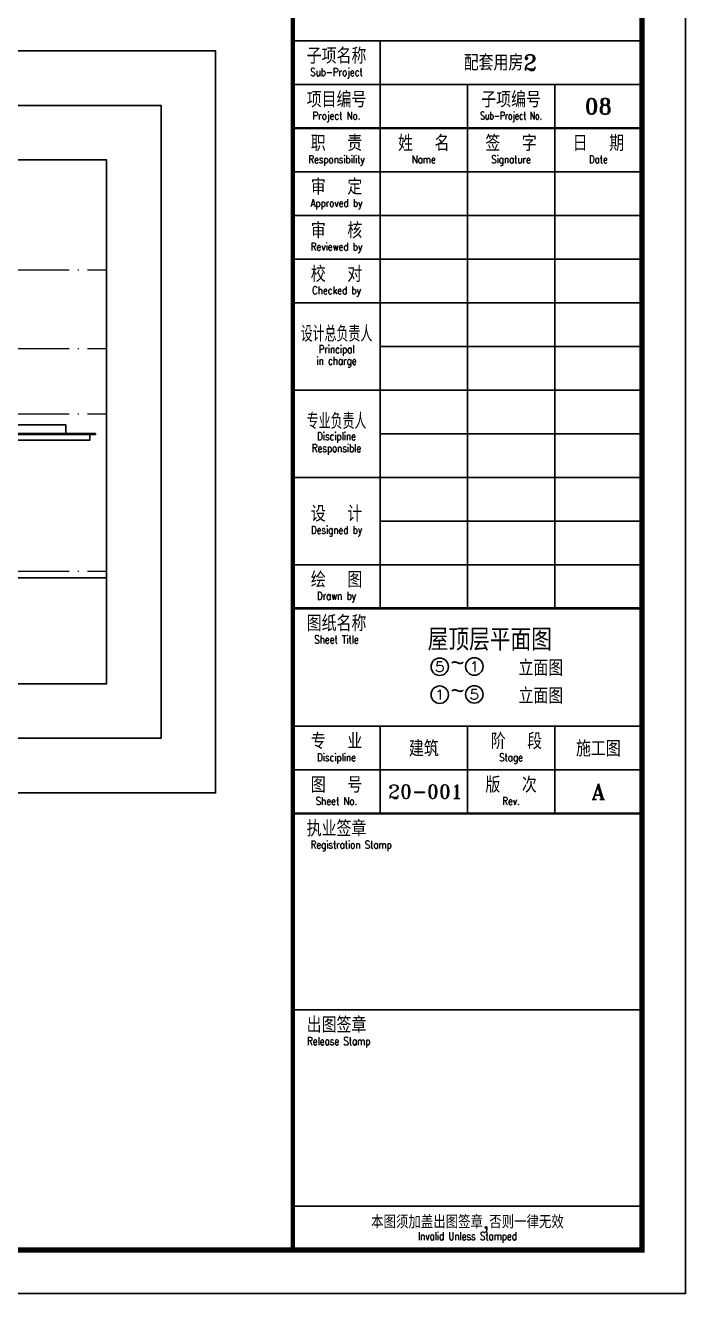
# Model space of a CAD drawing. Header units: millimetres. Extents: x -13830 to 215738, y -24143 to 193994.
# Drawn here: x 149618 to 164748, y 64957 to 94012 of the extents above; entities that cross this region are included whole.
import ezdxf
from ezdxf.enums import TextEntityAlignment as Align

# ---------------------------------------------------------------- set-up
doc = ezdxf.new("R2010")
doc.units = ezdxf.units.MM
doc.header["$LTSCALE"] = 100
doc.linetypes.add('CENTER2', pattern=[28.575, 19.05, -3.175, 3.175, -3.175])
doc.linetypes.add('DOTE', pattern=[2.42, 2, -0.2, 0.02, -0.2])
doc.layers.get('0').update_dxf_attribs({"linetype": 'CONTINUOUS'})
doc.layers.get('DEFPOINTS').update_dxf_attribs({"linetype": 'CONTINUOUS'})
doc.layers.add('A-_ANOTGRID_E-', color=8, linetype='CENTER2', lineweight=5)
for name, color, linetype in [('AXIS', 3, 'CONTINUOUS'), ('AXIS_TEXT', 7, 'CONTINUOUS'), ('MCST Elevation 1S$0$D-METAL', 74, 'CONTINUOUS'), ('MCST Elevation 2N$0$D-METAL', 74, 'CONTINUOUS'), ('PUB_TEXT', 7, 'CONTINUOUS'), ('TK HAHA', 1, 'CONTINUOUS'), ('图框', 7, 'CONTINUOUS')]:
    doc.layers.add(name, color=color, linetype=linetype)
doc.styles.add('_TCH_AXIS', font='COMPLEX', dxfattribs={"bigfont": 'GBCBIG'})
doc.styles.add('TKZ1', font='tjromand.shx', dxfattribs={"width": 0.7, "bigfont": 'tjhts.shx'})
doc.styles.add('TKZ1_tjhts.shx', font='tjromant.shx', dxfattribs={"bigfont": 'tjhts.shx'})
doc.styles.add('TKZ2_tjkts.shx', font='tjromant.shx', dxfattribs={"bigfont": 'tjkts.shx'})

# ---------------------------------------------------------------- blocks, each defined once
blk = doc.blocks.new('TJAD_TK_A1')
for p, q in [((1251.38, 643.45), (1331.38, 643.45)), ((1271.38, 513.45), (1271.38, 643.45)), ((1251.38, 633.45), (1331.38, 633.45)), ((1291.38, 513.45), (1291.38, 633.45)), ((1311.38, 513.45), (1311.38, 633.45)), ((1251.38, 613.45), (1331.38, 613.45)), ((1251.38, 603.45), (1331.38, 603.45)), ((1251.38, 593.45), (1331.38, 593.45)), ((1251.38, 583.45), (1331.38, 583.45)), ((1271.38, 573.45), (1331.38, 573.45)), ((1251.38, 563.45), (1331.38, 563.45)), ((1271.38, 553.45), (1331.38, 553.45)), ((1251.38, 543.45), (1331.38, 543.45)), ((1271.38, 533.45), (1331.38, 533.45)), ((1251.38, 523.45), (1331.38, 523.45)), ((1251.38, 486.45), (1331.38, 486.45)), ((1271.38, 486.45), (1271.38, 466.45)), ((1291.38, 486.45), (1291.38, 466.45)), ((1311.38, 486.45), (1311.38, 466.45)), ((1251.38, 476.45), (1331.38, 476.45)), ((1251.38, 421.45), (1331.38, 421.45)), ((1251.38, 376.45), (1331.38, 376.45))]:
    blk.add_line(p, q)
for points, const_width in [([(1251.38, 940.45), (1251.38, 366.45)], 1), ([(1251.38, 623.45), (1331.38, 623.45)], 0.6), ([(1251.38, 513.45), (1331.38, 513.45)], 0.6), ([(1251.38, 466.45), (1331.38, 466.45)], 0.6)]:
    blk.add_lwpolyline(points, dxfattribs=dict(const_width=const_width))
at = {"layer": '图框'}
for p, q in [((1341.38, 356.45), (1341.38, 950.45)), ((500.38, 356.45), (1341.38, 356.45))]:
    blk.add_line(p, q, dxfattribs=at)
at = {"layer": '图框', "const_width": 1.2}
blk.add_lwpolyline([(1331.38, 940.45), (525.38, 940.45), (525.38, 366.45), (1331.38, 366.45)], close=True, dxfattribs=at)
at = {"style": 'TKZ2_tjkts.shx'}
for s, height, p in [('子项名称', 3.6, (1261.38, 640)), ('项目编号', 3.6, (1261.38, 630)), ('职  责', 3.6, (1261.38, 620)), ('姓  名', 3.6, (1281.38, 620)), ('签  字', 3.6, (1301.38, 620)), ('日  期', 3.6, (1321.38, 620)), ('审  定', 3.6, (1261.38, 610)), ('审  核', 3.6, (1261.38, 600)), ('校  对', 3.6, (1261.38, 590)), ('设  计', 3.6, (1261.38, 535.1)), ('绘  图', 3.6, (1261.38, 520)), ('图纸名称', 3.6, (1261.38, 510)), ('专  业', 3.6, (1261.38, 483)), (' 阶  段', 3.6, (1301.38, 483)), ('图  号', 3.6, (1261.38, 473)), ('版  次', 3.6, (1301.38, 473)), ('执业签章', 3.6, (1261.38, 463)), ('出图签章', 3.6, (1261.38, 418)), ('本图须加盖出图签章,否则一律无效', 3, (1291.38, 372.88))]:
    blk.add_text(s, height=height, dxfattribs=at).set_placement(p, align=Align.MIDDLE_CENTER)
at = {"style": 'TKZ2_tjkts.shx', "width": 0.8}
for s, height, p in [('Sub-Project', 1.8, (1261.38, 636.3)), ('Project No.', 1.8, (1261.38, 626.3)), ('Responsibility', 1.8, (1261.38, 616.3)), ('Name', 1.8, (1281.38, 616.3)), ('Signature', 1.8, (1301.38, 616.3)), ('Date', 1.8, (1321.38, 616.3)), ('Approved by', 1.8, (1261.38, 606.3)), ('Reviewed by', 1.8, (1261.38, 596.3)), ('Checked by', 1.8, (1261.38, 586.3)), ('设计总负责人', 3.6, (1261.38, 576.33)), ('Principal', 1.8, (1261.38, 572.8)), ('in charge', 1.8, (1261.38, 570.15)), ('专业负责人', 3.6, (1261.38, 556.33)), ('Discipline', 1.8, (1261.38, 552.87)), ('Responsible', 1.8, (1261.38, 550.15)), ('Designed by', 1.8, (1261.38, 531.4)), ('Drawn by', 1.8, (1261.38, 516.3)), ('Sheet Title', 1.8, (1261.38, 506.3)), ('Discipline', 1.8, (1261.38, 479.3)), ('Stage', 1.8, (1301.38, 479.3)), ('Sheet No.', 1.8, (1261.38, 469.3)), ('Rev.', 1.8, (1301.38, 469.3)), ('Registration Stamp', 1.8, (1264.74, 459.3)), ('Release Stamp', 1.8, (1261.89, 414.3)), ('Invalid Unless Stamped', 1.8, (1291.38, 369.62))]:
    blk.add_text(s, height=height, dxfattribs=at).set_placement(p, align=Align.MIDDLE_CENTER)
at = {"layer": '图框', "style": 'TKZ2_tjkts.shx'}
blk.add_text('子项编号', height=3.6, dxfattribs=at).set_placement((1301.38, 630), align=Align.MIDDLE_CENTER)
at = {"layer": '图框', "style": 'TKZ2_tjkts.shx', "width": 0.7}
blk.add_text('Sub-Project No.', height=1.8, dxfattribs=at).set_placement((1301.38, 626.3), align=Align.MIDDLE_CENTER)
blk = doc.blocks.new('180703-expo')
at = {"layer": '图框'}
blk.add_blockref('TJAD_TK_A1', (-500.38, -356.45), dxfattribs=at)
at = {"layer": '图框', "style": 'TKZ1_tjhts.shx'}
for s, p in [('建筑', (781, 124.85)), ('施工图', (821, 124.85))]:
    blk.add_text(s, height=3.6, dxfattribs=at).set_placement(p, align=Align.MIDDLE_CENTER)

msp = doc.modelspace()

# ---------------------------------------------------------------- linework, layer by layer
msp.add_line((126575.8, 81359), (151477.3, 81359))
at = {"layer": 'A-_ANOTGRID_E-', "linetype": 'DOTE', "ltscale": 10}
for p, q in [((122000.7, 88409), (151477.3, 88409)), ((122000.7, 86609), (151477.3, 86609)), ((122000.7, 85109), (151477.3, 85109)), ((122000.7, 81509), (151477.3, 81509))]:
    msp.add_line(p, q, dxfattribs=at)
at = {"layer": 'AXIS'}
for centre in [(159113.1, 79318, 32.5), (159905.8, 79324.6, 32.5), (159113.1, 78678, 32.5), (159905.8, 78684.6, 32.5)]:
    msp.add_circle(centre, 200, dxfattribs=at)
at = {"layer": 'DEFPOINTS'}
for points in [[(122187.3, 93429), (153977.3, 93429), (153977.3, 76429), (122187.3, 76429)], [(123437.3, 92179), (152727.3, 92179), (152727.3, 77679), (123437.3, 77679)], [(124687.3, 90929), (151477.3, 90929), (151477.3, 78929), (124687.3, 78929)]]:
    msp.add_lwpolyline(points, close=True, dxfattribs=at)
at = {"layer": 'MCST Elevation 1S$0$D-METAL'}
msp.add_lwpolyline([(142410.8, 84859), (150548.5, 84859), (150548.5, 84659), (142410.8, 84659)], close=True, dxfattribs=at)
at = {"layer": 'MCST Elevation 2N$0$D-METAL'}
for points in [[(151223.5, 84659), (141865.8, 84659), (141865.8, 84639), (151223.5, 84639)], [(151093.5, 84639), (141995.8, 84639), (141995.8, 84509), (151093.5, 84509)]]:
    msp.add_lwpolyline(points, close=True, dxfattribs=at)
at = {"layer": 'TK HAHA', "color": 1}
msp.add_lwpolyline([(80648.2, 124357.2), (164748.2, 124357.2), (164748.2, 64957.2), (80648.2, 64957.2)], close=True, dxfattribs=at)

# ---------------------------------------------------------------- block references
at = {"xscale": 100, "yscale": 100, "zscale": 100}
msp.add_blockref('180703-expo', (80648.2, 64957.2), dxfattribs=at)

# ---------------------------------------------------------------- texts
at = {"layer": 'AXIS_TEXT', "style": '_TCH_AXIS'}
for s, width, p, p2 in [('5', 1.5, (159000, 79204.9, 32.5), (159226.3, 79204.9, 32.5)), ('1', 2.333333, (159792.6, 79211.4, 32.5), (160018.9, 79211.4, 32.5)), ('1', 2.333333, (159000, 78564.9, 32.5), (159226.3, 78564.9, 32.5)), ('5', 1.5, (159792.6, 78571.4, 32.5), (160018.9, 78571.4, 32.5))]:
    msp.add_text(s, height=226.3, dxfattribs=dict(at, width=width)).set_placement(p, p2, align=Align.FIT)
at = {"layer": 'PUB_TEXT', "style": 'TKZ1'}
for p in [(159362.4, 79218.5), (159362.4, 78578.5)]:
    msp.add_text('~  ', height=400, dxfattribs=at).set_placement(p)
at = {"layer": '图框', "color": 5, "style": 'TKZ1_tjhts.shx'}
for s, height, p in [('配套用房2', 360, (160499.7, 93155.6)), ('08', 360, (162748.2, 92157.2)), ('屋顶层平面图', 500, (160260, 79940)), ('    立面图', 360, (160892.3, 79289.6)), ('    立面图', 360, (160892.3, 78649.6)), ('20-001', 320, (158785.5, 76457.2)), ('A', 360, (162748.2, 76457.2))]:
    msp.add_text(s, height=height, dxfattribs=at).set_placement(p, align=Align.MIDDLE_CENTER)

doc.saveas('drawing.dxf')
